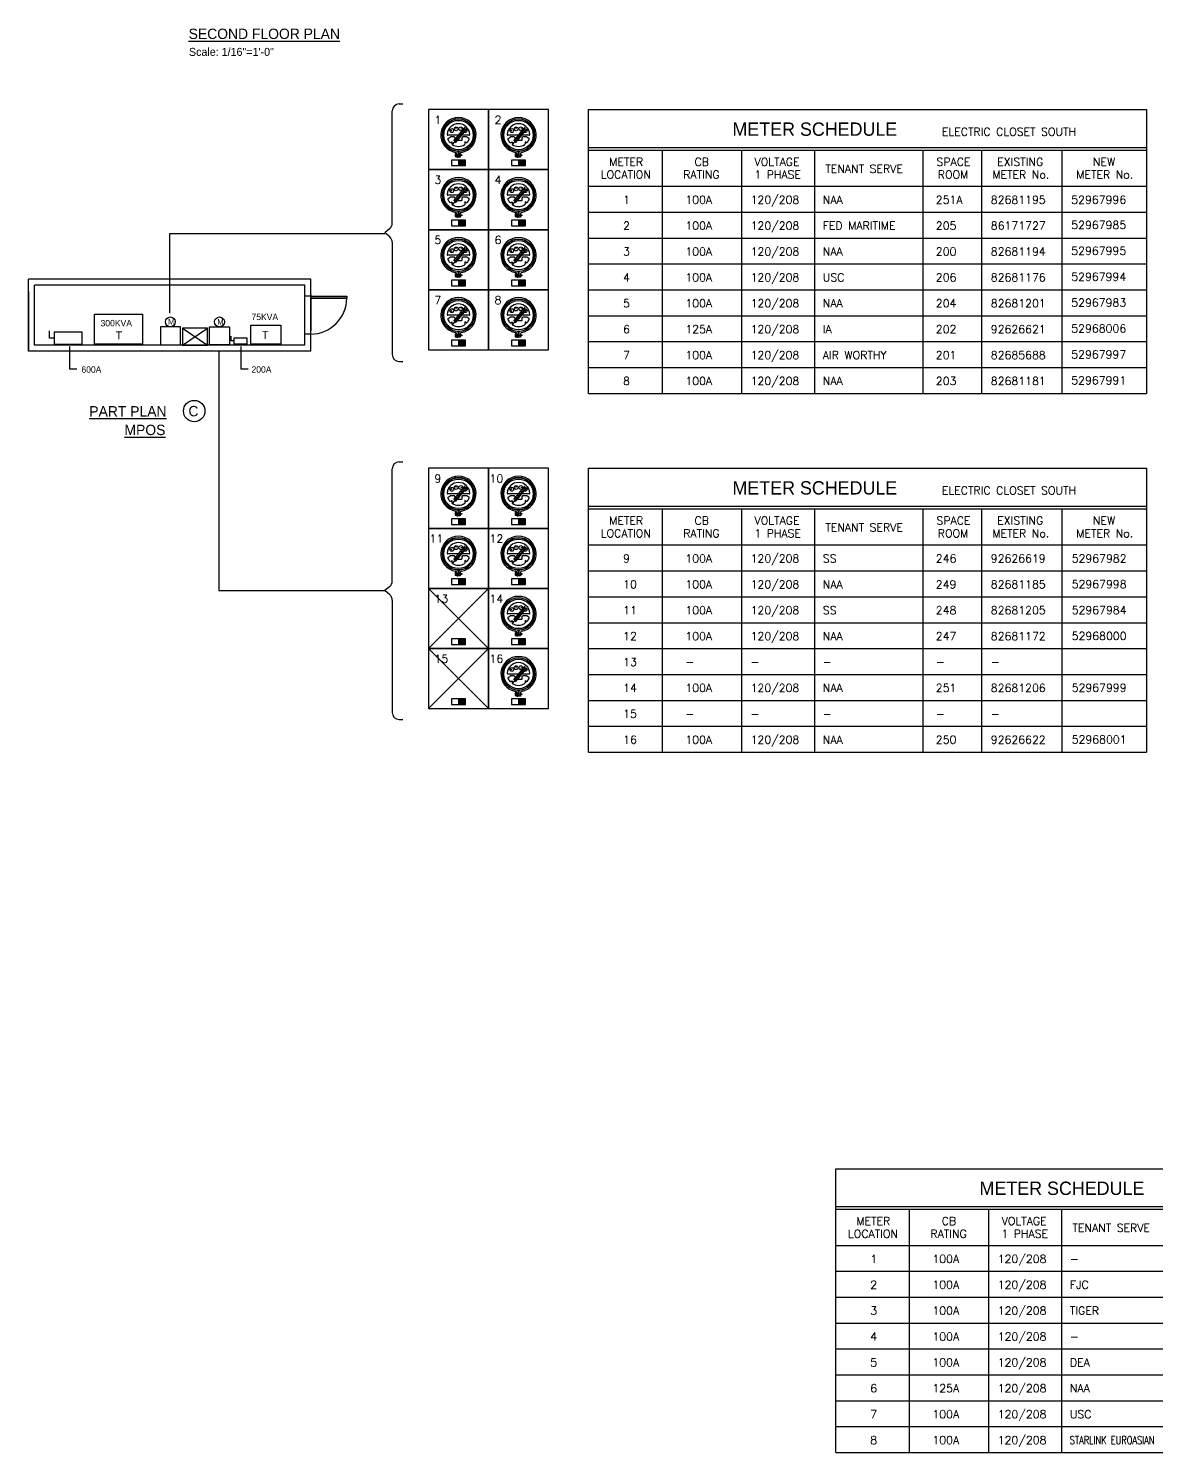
# Model space of a CAD drawing. Header units: inches. Extents: x 6906 to 14988, y -851 to 13048.
# Drawn here: x 6906 to 9160, y 2148 to 4995 of the extents above; entities that cross this region are included whole.
import ezdxf
from ezdxf.enums import TextEntityAlignment as Align

# ---------------------------------------------------------------- set-up
doc = ezdxf.new("R2010")
doc.units = ezdxf.units.IN
doc.header["$MEASUREMENT"] = 0
for name, color, linetype in [('E-EQUIP', 2, 'Continuous'), ('E-OUTLET', 6, 'Continuous'), ('E-TEXT', 7, 'Continuous')]:
    doc.layers.add(name, color=color, linetype=linetype)
doc.styles.add('ROMANS', font='ROMANS', dxfattribs={"height": 4})
doc.styles.add('SASBO', font='SASBO', dxfattribs={"height": 3})
doc.dimstyles.get("Standard").update_dxf_attribs({"dimtxt": 0.18, "dimasz": 0.18, "dimexe": 0.18, "dimexo": 0.0625, "dimgap": 0.09, "dimtad": 0, "dimtih": 1, "dimtoh": 1, "dimdec": 4, "dimzin": 0, "dimdsep": 46, "dimtxsty": 'Standard', "dimcen": 0.09, "dimadec": 0, "dimazin": 0, "dimtfac": 1, "dimtdec": 4, "dimtofl": 0, "dimtmove": 0, "dimatfit": 3, "dimfxl": 0, "dimtolj": 1, "dimtzin": 0, "dimarcsym": 0})

# ---------------------------------------------------------------- blocks, each defined once
blk = doc.blocks.new('C')
at = {"layer": 'E-OUTLET'}
for p, q in [((10.3, 91.7), (12.9, 91.7)), ((5.3, 6.8), (5.3, 86.7)), ((3.5, 3), (0, 0)), ((3.5, -3), (0, 0)), ((5.3, -6.8), (5.3, -86.7)), ((10.3, -91.7), (12.9, -91.7))]:
    blk.add_line(p, q, dxfattribs=at)
for centre, start, end in [((10.3, 86.7), 90, 180), ((0.3, 6.8), 310.3515, 0), ((0.3, -6.8), 0, 49.6485), ((10.3, -86.7), 180, 270)]:
    blk.add_arc(centre, 5, start, end, dxfattribs=at)
blk = doc.blocks.new('METER')
at = {"layer": 'E-EQUIP', "color": 4}
for p, q in [((10060.2, 8935.5), (10012.9, 8935.5)), ((10013.6, 8928.1), (10018, 8931)), ((10026.7, 8931.3), (10018.8, 8931.3)), ((10028.2, 8929.8), (10028.2, 8925.3)), ((10029.6, 8923.9), (10043.5, 8923.9)), ((10044.9, 8925.3), (10044.9, 8929.8)), ((10054.3, 8931.3), (10046.3, 8931.3)), ((10059.4, 8928.1), (10055.1, 8931)), ((10019.2, 8918.9), (10022.1, 8920.7)), ((10022.1, 8920.7), (10022.1, 8915.7)), ((10029.3, 8892.4), (10032.2, 8892.4)), ((10032.5, 8894.2), (10032.5, 8886.6)), ((10035.8, 8897.1), (10035.8, 8886.6)), ((10036.4, 8889.9), (10036.4, 8891.8)), ((10037.1, 8889.9), (10037.1, 8891.8)), ((10037.3, 8897.1), (10037.3, 8886.6)), ((10040.6, 8894.2), (10040.6, 8886.6)), ((10040.9, 8889.9), (10040.9, 8891.8)), ((10041.6, 8889.9), (10041.6, 8891.8)), ((10042.4, 8889.9), (10042.4, 8891.8)), ((10043.1, 8889.9), (10043.1, 8891.8)), ((10053.9, 8918.9), (10051, 8920.7)), ((10051, 8920.7), (10051, 8915.7)), ((10029.3, 8889.3), (10032.2, 8889.3)), ((10032.5, 8886.6), (10035.8, 8886.6)), ((10040.6, 8886.6), (10037.3, 8886.6))]:
    blk.add_line(p, q, dxfattribs=at)
blk.add_lwpolyline([(10029.3, 8887.9), (10032.2, 8887.9), (10032.2, 8893.8), (10029.3, 8893.8)], close=True, dxfattribs=at)
for points in [[(10032.5, 8889.9), (10032.2, 8889.9), (10032.2, 8891.8), (10032.5, 8891.8)], [(10035.8, 8891.8), (10037.3, 8891.8)], [(10037.3, 8889.9), (10035.8, 8889.9)], [(10040.6, 8891.8), (10043.9, 8891.8), (10043.9, 8889.9), (10040.6, 8889.9)]]:
    blk.add_lwpolyline(points, dxfattribs=at)
blk.add_circle((10036.5, 8935.5), 35.8, dxfattribs=at)
for centre, radius, start, end in [((10036.5, 8935.5), 39.1, 279.3707, 260.6293), ((10036.5, 8935.5), 35.8, 275.2094, 264.7906), ((10036.5, 8935.5), 25.2, 3.4801, 176.5199), ((10012.9, 8936.9), 1.44, 176.5199, 270), ((10014.4, 8926.9), 1.44, 123.3289, 201.1655), ((10036.5, 8935.5), 25.2, 201.1655, 220.2748), ((10018.8, 8929.8), 1.44, 90, 123.3289), ((10026.7, 8929.8), 1.44, 0, 90), ((10029.6, 8925.3), 1.44, 180, 270), ((10043.5, 8925.3), 1.44, 270, 0), ((10046.3, 8929.8), 1.44, 90, 180), ((10054.3, 8929.8), 1.44, 56.6711, 90), ((10036.5, 8935.5), 25.2, 319.7252, 338.8345), ((10058.7, 8926.9), 1.44, 338.8345, 56.6711), ((10060.2, 8936.9), 1.44, 270, 3.4801), ((10018.4, 8920.2), 1.44, 220.2748, 301.4185), ((10023.5, 8915.7), 1.44, 180, 236.6769), ((10036.5, 8935.5), 25.2, 236.6769, 303.3231), ((10029.7, 8894.2), 2.76, 0, 80.6293), ((10033, 8897.1), 2.76, 0, 84.7906), ((10040, 8897.1), 2.76, 95.2094, 180), ((10043.4, 8894.2), 2.76, 99.3707, 180), ((10049.6, 8915.7), 1.44, 303.3231, 0), ((10054.6, 8920.2), 1.44, 238.5815, 319.7252)]:
    blk.add_arc(centre, radius, start, end, dxfattribs=at)
at = {"layer": 'E-TEXT', "color": 9}
for p, q in [((10026.2, 8922.7), (10051.3, 8953.1)), ((10024.1, 8915), (10049.2, 8945.4)), ((10030, 8918.3), (10055.1, 8948.7))]:
    blk.add_line(p, q, dxfattribs=at)
at = {"layer": 'E-TEXT', "color": 7}
for p, q in [((10021.7, 8945.5), (10019, 8944)), ((10031.4, 8949.5), (10031.4, 8952.6)), ((10041.6, 8949.5), (10044.7, 8950.3)), ((10051.3, 8945.5), (10049.3, 8947.9))]:
    blk.add_line(p, q, dxfattribs=at)
at = {"layer": 'E-TEXT', "color": 7, "const_width": 0.576}
for points in [[(10021.4, 8945.5, 1), (10022, 8945.5, 1)], [(10031.1, 8949.5, 1), (10031.7, 8949.5, 1)], [(10041.9, 8949.5, -1), (10041.3, 8949.5, -1)], [(10051.6, 8945.5, -1), (10051, 8945.5, -1)]]:
    blk.add_lwpolyline(points, format="xyb", close=True, dxfattribs=at)
at = {"layer": 'E-TEXT'}
blk.add_circle((10036.5, 8935.5), 32.7, dxfattribs=at)
at = {"layer": 'E-TEXT', "color": 9}
for centre in [(10031.4, 8949.5), (10041.6, 8949.5), (10021.7, 8945.5), (10051.3, 8945.5)]:
    blk.add_circle(centre, 4.27, dxfattribs=at)

msp = doc.modelspace()

# ---------------------------------------------------------------- hatches: boundary and pattern name
at = {"layer": 'E-TEXT'}
for points in [[(7765, 4721.2), (7779, 4721.2), (7779, 4732.4), (7765, 4732.4)], [(7885.1, 4721.2), (7899.1, 4721.2), (7899.1, 4732.4), (7885.1, 4732.4)], [(7765, 4601.1), (7779, 4601.1), (7779, 4612.3), (7765, 4612.3)], [(7885.1, 4601.1), (7899.1, 4601.1), (7899.1, 4612.3), (7885.1, 4612.3)], [(7765, 4481.1), (7779, 4481.1), (7779, 4492.2), (7765, 4492.2)], [(7885.1, 4481.1), (7899.1, 4481.1), (7899.1, 4492.2), (7885.1, 4492.2)], [(7765, 4361), (7779, 4361), (7779, 4372.2), (7765, 4372.2)], [(7885.1, 4361), (7899.1, 4361), (7899.1, 4372.2), (7885.1, 4372.2)], [(7765, 4004), (7779, 4004), (7779, 4015.1), (7765, 4015.1)], [(7885.1, 4004), (7899.1, 4004), (7899.1, 4015.1), (7885.1, 4015.1)], [(7765, 3883.9), (7779, 3883.9), (7779, 3895.1), (7765, 3895.1)], [(7885.1, 3883.9), (7899.1, 3883.9), (7899.1, 3895.1), (7885.1, 3895.1)], [(7765, 3763.9), (7779, 3763.9), (7779, 3775), (7765, 3775)], [(7885.1, 3763.9), (7899.1, 3763.9), (7899.1, 3775), (7885.1, 3775)], [(7765, 3643.8), (7779, 3643.8), (7779, 3654.9), (7765, 3654.9)], [(7885.1, 3643.8), (7899.1, 3643.8), (7899.1, 3654.9), (7885.1, 3654.9)]]:
    msp.add_hatch(color=256, dxfattribs=at).paths.add_polyline_path(points)

# ---------------------------------------------------------------- linework, layer by layer
at = {"layer": 'E-EQUIP', "color": 3}
for points in [[(7705, 4713.3), (7825, 4713.3), (7825, 4833.4), (7705, 4833.4)], [(7825, 4713.3), (7945.1, 4713.3), (7945.1, 4833.4), (7825, 4833.4)], [(7705, 4593.2), (7825, 4593.2), (7825, 4713.3), (7705, 4713.3)], [(7825, 4593.2), (7945.1, 4593.2), (7945.1, 4713.3), (7825, 4713.3)], [(7705, 4473.2), (7825, 4473.2), (7825, 4593.2), (7705, 4593.2)], [(7825, 4473.2), (7945.1, 4473.2), (7945.1, 4593.2), (7825, 4593.2)], [(7705, 4353.1), (7825, 4353.1), (7825, 4473.2), (7705, 4473.2)], [(7825, 4353.1), (7945.1, 4353.1), (7945.1, 4473.2), (7825, 4473.2)], [(7705, 3996.1), (7825, 3996.1), (7825, 4116.2), (7705, 4116.2)], [(7825, 3996.1), (7945.1, 3996.1), (7945.1, 4116.2), (7825, 4116.2)], [(7705, 3876), (7825, 3876), (7825, 3996.1), (7705, 3996.1)], [(7825, 3876), (7945.1, 3876), (7945.1, 3996.1), (7825, 3996.1)], [(7705, 3756), (7825, 3756), (7825, 3876), (7705, 3876)], [(7825, 3756), (7945.1, 3756), (7945.1, 3876), (7825, 3876)], [(7705, 3635.9), (7825, 3635.9), (7825, 3756), (7705, 3756)], [(7825, 3635.9), (7945.1, 3635.9), (7945.1, 3756), (7825, 3756)]]:
    msp.add_lwpolyline(points, close=True, dxfattribs=at)
at = {"layer": 'E-TEXT'}
for p, q in [((8025.2, 4265.9), (8025.2, 4833.4)), ((8025.2, 4833.4), (9140.3, 4833.4)), ((9140.3, 4833.4), (9140.3, 4265.9)), ((8025.2, 4757.8), (9140.3, 4757.8)), ((8025.2, 4752.3), (9140.3, 4752.3)), ((8172, 4752.3), (8172, 4265.9)), ((8330.6, 4752.3), (8330.6, 4265.9)), ((8476.6, 4752.3), (8476.6, 4265.9)), ((8693.2, 4752.3), (8693.2, 4265.9)), ((8810, 4752.3), (8810, 4265.9)), ((8970.7, 4752.3), (8970.7, 4265.9)), ((8025.2, 4680), (9140.3, 4680)), ((7213.4, 4362.2), (7263.4, 4396.2)), ((7213.4, 4396.2), (7263.4, 4362.2)), ((8025.2, 4265.9), (9140.3, 4265.9)), ((8025.2, 3548.7), (8025.2, 4116.2)), ((8025.2, 4116.2), (9140.3, 4116.2)), ((9140.3, 4116.2), (9140.3, 3548.7)), ((8025.2, 4040.6), (9140.3, 4040.6)), ((8025.2, 4035.1), (9140.3, 4035.1)), ((8172, 4035.1), (8172, 3548.7)), ((8330.6, 4035.1), (8330.6, 3548.7)), ((8476.6, 4035.1), (8476.6, 3548.7)), ((8693.2, 4035.1), (8693.2, 3548.7)), ((8810, 4035.1), (8810, 3548.7)), ((8970.7, 4035.1), (8970.7, 3548.7)), ((8025.2, 3962.8), (9140.3, 3962.8)), ((7705, 3756), (7825, 3876)), ((7705, 3876), (7825, 3756)), ((7705, 3635.9), (7825, 3756)), ((7705, 3756), (7825, 3635.9)), ((8025.2, 3548.7), (9140.3, 3548.7)), ((8519.1, 2148.3), (8519.1, 2715.8)), ((8519.1, 2715.8), (9634.2, 2715.8)), ((8519.1, 2640.2), (9634.2, 2640.2)), ((8519.1, 2634.7), (9634.2, 2634.7)), ((8665.8, 2634.7), (8665.8, 2148.3)), ((8824.5, 2634.7), (8824.5, 2148.3)), ((8970.5, 2634.7), (8970.5, 2148.3)), ((8519.1, 2562.4), (9634.2, 2562.4)), ((8519.1, 2148.3), (9634.2, 2148.3))]:
    msp.add_line(p, q, dxfattribs=at)
at = {"layer": 'E-TEXT', "color": 9}
for p, q in [((8025.2, 4628.3), (9140.3, 4628.3)), ((8025.2, 4576.5), (9140.3, 4576.5)), ((8025.2, 4524.7), (9140.3, 4524.7)), ((6905.8, 4350.2), (6905.8, 4494.2)), ((7469.8, 4494.2), (6905.8, 4494.2)), ((6917.8, 4362.2), (6917.8, 4482.2)), ((7457.8, 4482.2), (6917.8, 4482.2)), ((7457.8, 4362.2), (7457.8, 4482.2)), ((7469.8, 4350.2), (7469.8, 4494.2)), ((8025.2, 4473), (9140.3, 4473)), ((6905.8, 4469.7), (6905.8, 4350.2)), ((7469.8, 4460.3), (7457.8, 4460.3)), ((7469.8, 4463.3), (7469.8, 4391.3)), ((8025.2, 4421.2), (9140.3, 4421.2)), ((7457.8, 4362.2), (6917.8, 4362.2)), ((7469.8, 4384.5), (7457.8, 4384.5)), ((8025.2, 4369.4), (9140.3, 4369.4)), ((7469.8, 4350.2), (6905.8, 4350.2)), ((8025.2, 4317.7), (9140.3, 4317.7)), ((8025.2, 3911), (9140.3, 3911)), ((8025.2, 3859.3), (9140.3, 3859.3)), ((8025.2, 3807.5), (9140.3, 3807.5)), ((8025.2, 3755.7), (9140.3, 3755.7)), ((8025.2, 3704), (9140.3, 3704)), ((8025.2, 3652.2), (9140.3, 3652.2)), ((8025.2, 3600.5), (9140.3, 3600.5)), ((8519.1, 2510.7), (9634.2, 2510.7)), ((8519.1, 2458.9), (9634.2, 2458.9)), ((8519.1, 2407.2), (9634.2, 2407.2)), ((8519.1, 2355.4), (9634.2, 2355.4)), ((8519.1, 2303.6), (9634.2, 2303.6)), ((8519.1, 2251.9), (9634.2, 2251.9)), ((8519.1, 2200.1), (9634.2, 2200.1))]:
    msp.add_line(p, q, dxfattribs=at)
at = {"layer": 'E-TEXT'}
for points in [[(7751.1, 4721.2), (7779, 4721.2), (7779, 4732.4), (7751.1, 4732.4)], [(7765, 4721.2), (7779, 4721.2), (7779, 4732.4), (7765, 4732.4)], [(7871.2, 4721.2), (7899.1, 4721.2), (7899.1, 4732.4), (7871.2, 4732.4)], [(7885.1, 4721.2), (7899.1, 4721.2), (7899.1, 4732.4), (7885.1, 4732.4)], [(7751.1, 4601.1), (7779, 4601.1), (7779, 4612.3), (7751.1, 4612.3)], [(7765, 4601.1), (7779, 4601.1), (7779, 4612.3), (7765, 4612.3)], [(7871.2, 4601.1), (7899.1, 4601.1), (7899.1, 4612.3), (7871.2, 4612.3)], [(7885.1, 4601.1), (7899.1, 4601.1), (7899.1, 4612.3), (7885.1, 4612.3)], [(7751.1, 4481.1), (7779, 4481.1), (7779, 4492.2), (7751.1, 4492.2)], [(7765, 4481.1), (7779, 4481.1), (7779, 4492.2), (7765, 4492.2)], [(7871.2, 4481.1), (7899.1, 4481.1), (7899.1, 4492.2), (7871.2, 4492.2)], [(7885.1, 4481.1), (7899.1, 4481.1), (7899.1, 4492.2), (7885.1, 4492.2)], [(7037.4, 4424.2), (7133.4, 4424.2), (7133.4, 4364.2), (7037.4, 4364.2)], [(7013.3, 4388.4), (6957.3, 4388.4), (6957.3, 4364.4), (7013.3, 4364.4)], [(7209.3, 4398.9), (7169.3, 4398.9), (7169.3, 4362.9), (7209.3, 4362.9)], [(7263.4, 4396.2), (7213.4, 4396.2), (7213.4, 4362.2), (7263.4, 4362.2)], [(7267.5, 4398.9), (7307.5, 4398.9), (7307.5, 4362.9), (7267.5, 4362.9)], [(7349.8, 4402.2), (7409.8, 4402.2), (7409.8, 4364.2), (7349.8, 4364.2)], [(7342.4, 4364.1), (7316.5, 4364.1), (7316.5, 4377.3), (7342.4, 4377.3)], [(7751.1, 4361), (7779, 4361), (7779, 4372.2), (7751.1, 4372.2)], [(7765, 4361), (7779, 4361), (7779, 4372.2), (7765, 4372.2)], [(7871.2, 4361), (7899.1, 4361), (7899.1, 4372.2), (7871.2, 4372.2)], [(7885.1, 4361), (7899.1, 4361), (7899.1, 4372.2), (7885.1, 4372.2)], [(7751.1, 4004), (7779, 4004), (7779, 4015.1), (7751.1, 4015.1)], [(7765, 4004), (7779, 4004), (7779, 4015.1), (7765, 4015.1)], [(7871.2, 4004), (7899.1, 4004), (7899.1, 4015.1), (7871.2, 4015.1)], [(7885.1, 4004), (7899.1, 4004), (7899.1, 4015.1), (7885.1, 4015.1)], [(7751.1, 3883.9), (7779, 3883.9), (7779, 3895.1), (7751.1, 3895.1)], [(7765, 3883.9), (7779, 3883.9), (7779, 3895.1), (7765, 3895.1)], [(7871.2, 3883.9), (7899.1, 3883.9), (7899.1, 3895.1), (7871.2, 3895.1)], [(7885.1, 3883.9), (7899.1, 3883.9), (7899.1, 3895.1), (7885.1, 3895.1)], [(7751.1, 3763.9), (7779, 3763.9), (7779, 3775), (7751.1, 3775)], [(7765, 3763.9), (7779, 3763.9), (7779, 3775), (7765, 3775)], [(7871.2, 3763.9), (7899.1, 3763.9), (7899.1, 3775), (7871.2, 3775)], [(7885.1, 3763.9), (7899.1, 3763.9), (7899.1, 3775), (7885.1, 3775)], [(7751.1, 3643.8), (7779, 3643.8), (7779, 3654.9), (7751.1, 3654.9)], [(7765, 3643.8), (7779, 3643.8), (7779, 3654.9), (7765, 3654.9)], [(7871.2, 3643.8), (7899.1, 3643.8), (7899.1, 3654.9), (7871.2, 3654.9)], [(7885.1, 3643.8), (7899.1, 3643.8), (7899.1, 3654.9), (7885.1, 3654.9)]]:
    msp.add_lwpolyline(points, close=True, dxfattribs=at)
at = {"layer": 'E-TEXT', "color": 9}
for points in [[(7469.8, 4456.5), (7469.8, 4460.3), (7541.7, 4460.3), (7541.7, 4456.5)], [(7469.8, 4456.5), (7469.8, 4456.5), (7541.8, 4456.5), (7541.8, 4456.5)]]:
    msp.add_lwpolyline(points, close=True, dxfattribs=at)
at = {"layer": 'E-TEXT'}
for points in [[(6957.3, 4376.4), (6948, 4376.4), (6948, 4390.7)], [(7316.5, 4370.7), (7311, 4370.7), (7311, 4380.6)]]:
    msp.add_lwpolyline(points, dxfattribs=at)
for centre, radius in [((7189.3, 4408.8), 9.85), ((7287.5, 4408.8), 9.85), ((7236.9, 4230.5), 21.4)]:
    msp.add_circle(centre, radius, dxfattribs=at)
at = {"layer": 'E-TEXT', "color": 9}
msp.add_arc((7469.8, 4456.5), 72, 270, 0, dxfattribs=at)

# ---------------------------------------------------------------- block references
at = {"layer": 'E-OUTLET', "xscale": 2.808000000000902, "yscale": 2.808000000000902, "zscale": 2.808}
for p in [(7617.8, 4587.1), (7617.8, 3871.5)]:
    msp.add_blockref('C', p, dxfattribs=at)
at = {"layer": 'E-TEXT', "xscale": 0.8999999999996362, "yscale": 0.8999999999996362, "zscale": 0.9}
for p in [(-1267.8, -3259.6), (-1147.8, -3259.6), (-1267.8, -3379.7), (-1147.8, -3379.7), (-1267.8, -3499.8), (-1147.8, -3499.8), (-1267.8, -3619.8), (-1147.8, -3619.8), (-1267.8, -3976.8), (-1147.8, -3976.8), (-1267.8, -4096.9), (-1147.8, -4096.9), (-1147.8, -4217), (-1147.8, -4337.1)]:
    msp.add_blockref('METER', p, dxfattribs=at)

# ---------------------------------------------------------------- texts
at = {"style": 'ROMANS'}
for s, p in [('ELECTRIC CLOSET SOUTH', (8731.2, 4780.9)), ('TENANT SERVE', (8498.2, 4707.1)), ('ELECTRIC CLOSET SOUTH', (8731.2, 4063.7)), ('TENANT SERVE', (8498.2, 3989.9)), ('TENANT SERVE', (8992.1, 2589.5))]:
    msp.add_text(s, height=16, dxfattribs=at).set_placement(p)
for s, p in [('METER', (8100.2, 4720.8)), ('CB', (8251.3, 4720.8)), ('VOLTAGE', (8401.7, 4720.8)), ('SPACE', (8754.2, 4720.8)), ('EXISTING', (8887.7, 4720.8)), ('NEW', (9055.3, 4720.8)), ('LOCATION', (8099.5, 4695.3)), ('RATING', (8250.6, 4695.3)), ('1 PHASE', (8402.9, 4695.3)), ('ROOM', (8753.5, 4695.3)), ('METER No.', (8888.9, 4695.3)), ('METER No.', (9056.6, 4695.3)), ('METER', (8100.2, 4003.6)), ('CB', (8251.3, 4003.6)), ('VOLTAGE', (8401.7, 4003.6)), ('SPACE', (8754.2, 4003.6)), ('EXISTING', (8887.7, 4003.6)), ('NEW', (9055.3, 4003.6)), ('LOCATION', (8099.5, 3978.1)), ('RATING', (8250.6, 3978.1)), ('1 PHASE', (8402.9, 3978.1)), ('ROOM', (8753.5, 3978.1)), ('METER No.', (8888.9, 3978.1)), ('METER No.', (9056.6, 3978.1)), ('LOCATION', (8593.4, 2577.7)), ('METER', (8594.1, 2603.2)), ('RATING', (8744.5, 2577.7)), ('CB', (8745.2, 2603.2)), ('VOLTAGE', (8895.5, 2603.2)), ('1 PHASE', (8896.7, 2577.7))]:
    msp.add_text(s, height=16, dxfattribs=at).set_placement(p, align=Align.CENTER)
at = {"layer": 'E-TEXT', "color": 6, "style": 'SASBO'}
for s, height, p in [('%%USECOND FLOOR PLAN', 20.769, (7225.8, 4974.4)), ('METER SCHEDULE', 26.703, (8312.6, 4780.9)), ('%%UPART PLAN', 20.769, (7027.3, 4219.6)), ('C', 20.8, (7225.4, 4220)), ('%%UMPOS', 20.77, (7097.6, 4182.5)), ('METER SCHEDULE', 26.703, (8312.6, 4063.7)), ('METER SCHEDULE', 26.703, (8806.4, 2663.3))]:
    msp.add_text(s, height=height, dxfattribs=at).set_placement(p)
at = {"layer": 'E-TEXT'}
for s, height, p in [('Scale: 1/16"=1\'-0"', 16, (7226.4, 4940.7)), ('M', 11.2, (7184.9, 4403.4)), ('M', 11.2, (7283.1, 4403.4)), ('75KVA', 12.8, (7351.4, 4412.4)), ('300KVA', 12.8, (7049.8, 4400)), ('T', 16, (7079.9, 4373.7)), ('T', 16, (7372.5, 4374.9)), ('600A', 12.8, (7011.5, 4307.2)), ('200A', 12.8, (7351.4, 4307.2))]:
    msp.add_text(s, height=height, dxfattribs=at).set_placement(p)
at = {"layer": 'E-TEXT', "style": 'ROMANS'}
for s, p in [('1', (7717.1, 4804.7)), ('2', (7837.2, 4804.7)), ('3', (7717.1, 4684.7)), ('4', (7837.2, 4684.7)), ('1', (8094.1, 4645)), ('100A', (8218.4, 4645)), ('120/208', (8348.9, 4645)), ('NAA', (8493.1, 4645)), ('251A', (8719, 4645)), ('82681195', (8828.9, 4645)), ('52967996', (8989.7, 4645)), ('2', (8094.1, 4593.3)), ('100A', (8218.4, 4593.3)), ('120/208', (8348.9, 4593.3)), ('FED MARITIME', (8493.1, 4593.3)), ('205', (8719, 4593.3)), ('86171727', (8828.9, 4593.3)), ('52967985', (8989.7, 4594.6)), ('5', (7717.1, 4564.6)), ('6', (7837.2, 4564.6)), ('3', (8094.1, 4541.5)), ('100A', (8218.4, 4541.5)), ('120/208', (8348.9, 4541.5)), ('NAA', (8493.1, 4541.5)), ('200', (8719, 4541.5)), ('82681194', (8828.9, 4541.5)), ('52967995', (8989.7, 4542.9)), ('4', (8094.1, 4489.8)), ('100A', (8218.4, 4489.8)), ('120/208', (8348.9, 4489.8)), ('USC', (8493.1, 4489.8)), ('206', (8719, 4489.8)), ('82681176', (8828.9, 4489.8)), ('52967994', (8989.7, 4491.1)), ('7', (7717.1, 4444.5)), ('8', (7837.2, 4444.5)), ('5', (8094.1, 4438)), ('100A', (8218.4, 4438)), ('120/208', (8348.9, 4438)), ('NAA', (8493.1, 4438)), ('204', (8719, 4438)), ('82681201', (8828.9, 4438)), ('52967983', (8989.7, 4439.3)), ('6', (8094.1, 4386.2)), ('125A', (8218.4, 4386.2)), ('120/208', (8348.9, 4386.2)), ('IA', (8493.1, 4386.2)), ('202', (8719, 4386.2)), ('92626621', (8828.9, 4386.2)), ('52968006', (8989.7, 4387.6)), ('7', (8094.1, 4334.5)), ('100A', (8218.4, 4334.5)), ('120/208', (8348.9, 4334.5)), ('AIR WORTHY', (8493.1, 4334.5)), ('201', (8719, 4334.5)), ('82685688', (8828.9, 4334.5)), ('52967997', (8989.7, 4335.8)), ('120/208', (8348.9, 4282.7)), ('52967991', (8989.7, 4284)), ('8', (8094.1, 4282.7)), ('100A', (8218.4, 4282.7)), ('NAA', (8493.1, 4282.7)), ('203', (8719, 4282.7)), ('82681181', (8828.9, 4282.7)), ('9', (7717.1, 4087.5)), ('10', (7827.1, 4087.5)), ('11', (7707, 3967.5)), ('12', (7827.1, 3967.5)), ('9', (8094.1, 3927.8)), ('100A', (8218.4, 3927.8)), ('120/208', (8348.9, 3927.8)), ('SS', (8493.1, 3927.8)), ('246', (8719, 3927.8)), ('92626619', (8828.9, 3927.8)), ('52967982', (8990.5, 3927.8)), ('10', (8094.1, 3876.1)), ('100A', (8218.4, 3876.1)), ('120/208', (8348.9, 3876.1)), ('NAA', (8493.1, 3876.1)), ('249', (8719, 3876.1)), ('82681185', (8828.9, 3876.1)), ('52967998', (8990.5, 3876.5)), ('13', (7717.1, 3847.4)), ('14', (7827.1, 3847.4)), ('11', (8094.1, 3824.3)), ('100A', (8218.4, 3824.3)), ('120/208', (8348.9, 3824.3)), ('SS', (8493.1, 3824.3)), ('248', (8719, 3824.3)), ('82681205', (8828.9, 3824.3)), ('52967984', (8990.5, 3824.7)), ('12', (8094.1, 3772.5)), ('100A', (8218.4, 3772.5)), ('120/208', (8348.9, 3772.5)), ('NAA', (8493.1, 3772.5)), ('247', (8719, 3772.5)), ('82681172', (8828.9, 3772.5)), ('52968000', (8990.5, 3772.9)), ('15', (7717.1, 3727.3)), ('16', (7827.1, 3727.3)), ('13', (8094.1, 3720.8)), ('-', (8218.4, 3720.8)), ('-', (8348.9, 3720.8)), ('-', (8493.1, 3720.8)), ('-', (8719, 3720.8)), ('-', (8828.9, 3720.8)), ('14', (8094.1, 3669)), ('100A', (8218.4, 3669)), ('120/208', (8348.9, 3669)), ('NAA', (8493.1, 3669)), ('251', (8719, 3669)), ('82681206', (8828.9, 3669)), ('52967999', (8990.5, 3669.4)), ('15', (8094.1, 3617.3)), ('-', (8218.4, 3617.3)), ('-', (8348.9, 3617.3)), ('-', (8493.1, 3617.3)), ('-', (8719, 3617.3)), ('-', (8828.9, 3617.3)), ('16', (8094.1, 3565.5)), ('100A', (8218.4, 3565.5)), ('120/208', (8348.9, 3565.5)), ('NAA', (8493.1, 3565.5)), ('250', (8719, 3565.5)), ('92626622', (8828.9, 3565.5)), ('52968001', (8990.5, 3565.9)), ('1', (8588, 2527.5)), ('100A', (8712.2, 2527.5)), ('120/208', (8842.8, 2527.5)), ('-', (8986.9, 2527.5)), ('2', (8588, 2475.7)), ('100A', (8712.2, 2475.7)), ('120/208', (8842.8, 2475.7)), ('FJC', (8986.9, 2475.7)), ('3', (8588, 2424)), ('100A', (8712.2, 2424)), ('120/208', (8842.8, 2424)), ('TIGER', (8986.9, 2424)), ('4', (8588, 2372.2)), ('100A', (8712.2, 2372.2)), ('120/208', (8842.8, 2372.2)), ('-', (8986.9, 2372.2)), ('5', (8588, 2320.4)), ('100A', (8712.2, 2320.4)), ('120/208', (8842.8, 2320.4)), ('DEA', (8986.9, 2320.4)), ('6', (8588, 2268.7)), ('125A', (8712.2, 2268.7)), ('120/208', (8842.8, 2268.7)), ('NAA', (8986.9, 2268.7)), ('7', (8588, 2216.9)), ('100A', (8712.2, 2216.9)), ('120/208', (8842.8, 2216.9)), ('USC', (8986.9, 2216.9)), ('8', (8588, 2165.1)), ('100A', (8712.2, 2165.1)), ('120/208', (8842.8, 2165.1))]:
    msp.add_text(s, height=16, dxfattribs=at).set_placement(p)
at = {"layer": 'E-TEXT', "style": 'ROMANS', "width": 0.75}
msp.add_text('STARLINK EUROASIAN', height=16, dxfattribs=at).set_placement((8986.9, 2165.1))

# ---------------------------------------------------------------- leaders
at = {"layer": 'E-TEXT'}
for points in [[(7188, 4426.3), (7188, 4585.6), (7618, 4585.6)], [(6987.4, 4359.4), (6987.4, 4315.1), (7002.1, 4315.1)], [(7330, 4359.4), (7330, 4315.1), (7344.8, 4315.1)], [(7286.1, 4350.8), (7286.1, 3871.5), (7619.7, 3871.5)]]:
    msp.add_leader(points, dimstyle='Standard', override={"dimgap": 0.09, "dimtad": 0}, dxfattribs=at)

doc.saveas('drawing.dxf')
